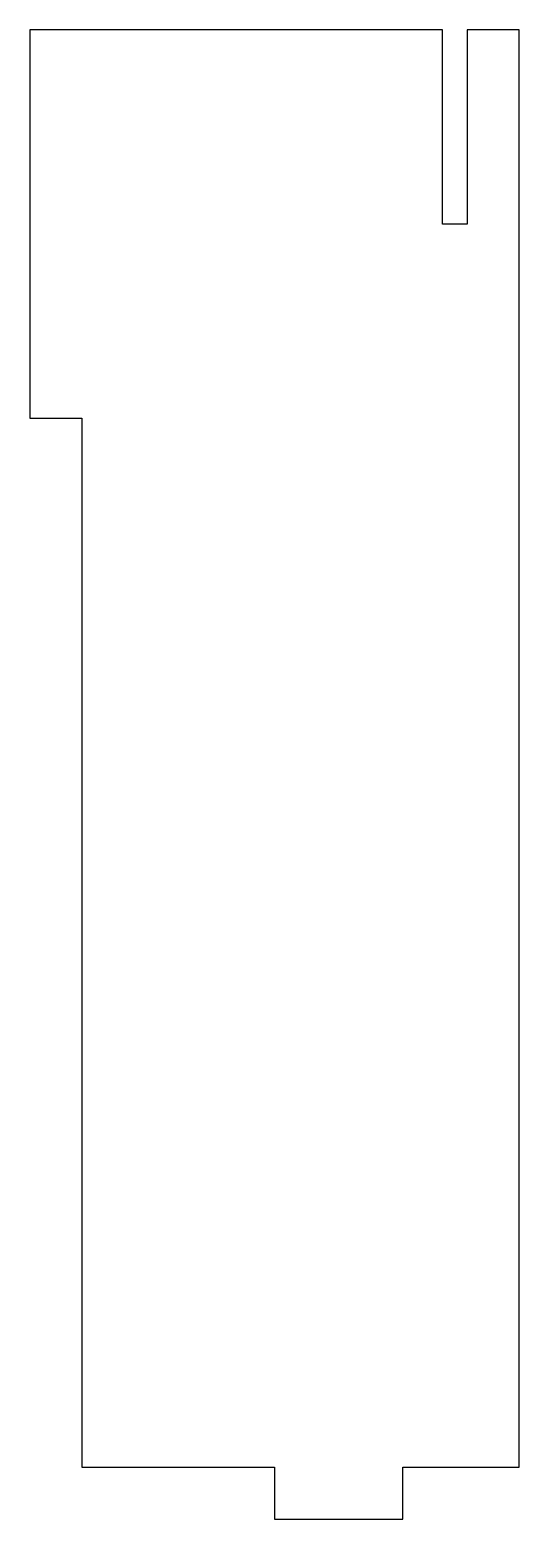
# Model space of a CAD drawing. Header units: millimetres. Extents: x -63 to 0, y -7 to 185.
import ezdxf

# ---------------------------------------------------------------- set-up
doc = ezdxf.new("R2010")
doc.units = ezdxf.units.MM

msp = doc.modelspace()

# ---------------------------------------------------------------- linework, layer by layer
msp.add_lwpolyline([(-6.72, 185), (-6.72, 160), (-9.87, 160), (-9.87, 185), (-63, 185), (-63, 135), (-56.28, 135), (-56.28, 0), (-31.5, 0), (-31.5, -6.72), (-14.98, -6.72), (-14.98, 0), (0, 0), (0, 185)], close=True)

doc.saveas('drawing.dxf')
